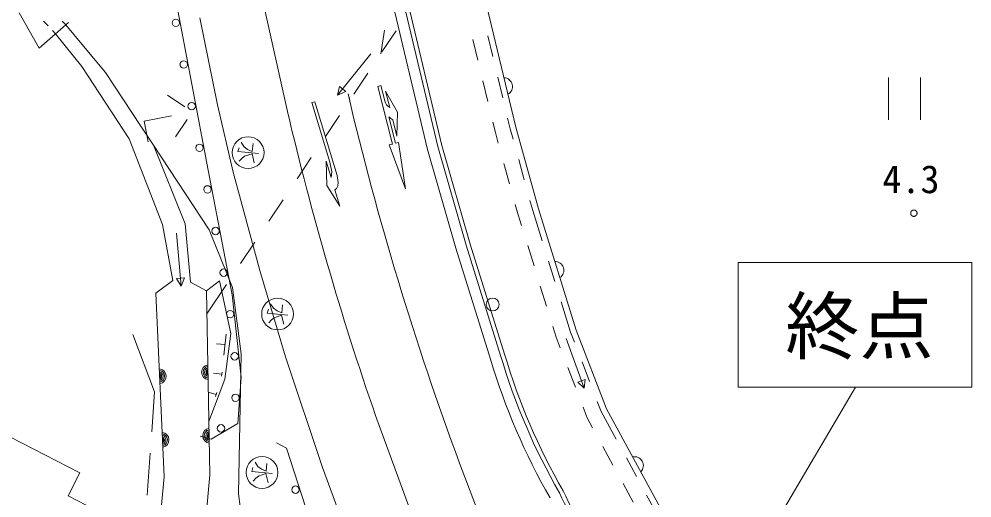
# Model space of a CAD drawing. Units: millimetres, scale not verified. Extents: x 40000 to 680000, y 20000 to 380000.
# Drawn here: x 259568 to 304511, y 314007 to 336600 of the extents above; entities that cross this region are included whole.
import ezdxf
from ezdxf.enums import TextEntityAlignment as Align

# ---------------------------------------------------------------- set-up
doc = ezdxf.new("R2010")
doc.units = ezdxf.units.MM
doc.header["$LTSCALE"] = 1000
for name, color, linetype, lineweight in [('M-BGD', 7, 'Continuous', 13), ('M-BGD-EXST', 7, 'Continuous', 13), ('M-BMK-HTXT', 7, 'Continuous', 13), ('M-STR-STRC', 7, 'Continuous', 13), ('M-STR-STRD', 7, 'Continuous', 13)]:
    doc.layers.add(name, color=color, linetype=linetype, lineweight=lineweight)
doc.styles.add('ＭＳ ゴシック', font='')
doc.styles.get('ＭＳ ゴシック').set_extended_font_data('MS Gothic')

msp = doc.modelspace()

# ---------------------------------------------------------------- linework, layer by layer
at = {"layer": 'M-BGD'}
for p, q in [((283003, 331493), (281128, 339280)), ((266783, 338424), (268486, 329470)), ((259576, 336894), (260521, 335224)), ((260521, 335224), (261898, 336434)), ((260727, 336492), (260935, 336276)), ((261605, 336506), (261781, 336331)), ((261781, 336331), (262601, 335326)), ((261143, 336059), (261293, 335902)), ((262535, 334358), (261293, 335902)), ((276812, 336080), (276626, 334962)), ((277351, 336048), (276685, 335050)), ((281677, 335805), (281911, 334832)), ((262601, 335326), (263647, 334079)), ((280978, 335630), (281212, 334658)), ((276166, 334954), (274595, 333009)), ((264760, 330950), (262535, 334358)), ((263647, 334079), (265319, 331540)), ((276018, 334052), (275352, 333055)), ((281446, 333686), (281681, 332714)), ((282145, 333860), (282379, 332888)), ((300580, 333838), (300580, 331838)), ((302080, 333838), (302080, 331838)), ((274595, 333009), (274684, 333419)), ((274976, 333183), (274595, 333009)), ((274684, 333419), (274976, 333183)), ((266565, 333012), (267384, 332456)), ((266753, 332030), (265476, 331786)), ((265476, 331786), (265664, 330804)), ((267497, 331867), (266940, 331048)), ((274685, 332057), (274018, 331059)), ((281915, 331741), (282035, 331242)), ((282613, 331916), (282732, 331423)), ((265319, 331540), (265908, 330647)), ((282035, 331242), (282172, 330746)), ((282732, 331423), (282866, 330938)), ((284068, 327641), (283003, 331493)), ((266327, 326906), (264760, 330950)), ((265908, 330647), (267410, 326933)), ((265908, 330647), (268536, 326655)), ((273352, 330061), (272685, 329063)), ((283133, 329974), (283399, 329010)), ((268486, 329470), (269625, 323591)), ((282439, 329783), (282705, 328819)), ((272019, 328066), (271352, 327068)), ((282972, 327855), (283109, 327359)), ((283666, 328047), (283800, 327562)), ((285845, 321927), (284068, 327641)), ((283109, 327359), (283262, 326866)), ((283800, 327562), (284245, 326131)), ((301622, 327451), (301621, 327444)), ((301621, 327444), (301621, 327436)), ((301621, 327436), (301622, 327428)), ((301624, 327467), (301622, 327459)), ((301622, 327459), (301622, 327451)), ((301622, 327428), (301623, 327420)), ((301623, 327420), (301624, 327412)), ((301625, 327475), (301624, 327467)), ((301624, 327412), (301626, 327405)), ((301627, 327482), (301625, 327475)), ((301626, 327405), (301628, 327397)), ((301630, 327490), (301627, 327482)), ((301628, 327397), (301630, 327390)), ((301632, 327497), (301630, 327490)), ((301630, 327390), (301633, 327382)), ((301636, 327504), (301632, 327497)), ((301633, 327382), (301636, 327375)), ((301639, 327511), (301636, 327504)), ((301636, 327375), (301640, 327368)), ((301643, 327518), (301639, 327511)), ((301640, 327368), (301644, 327361)), ((301647, 327525), (301643, 327518)), ((301644, 327361), (301648, 327355)), ((301652, 327531), (301647, 327525)), ((301648, 327355), (301653, 327348)), ((301657, 327537), (301652, 327531)), ((301653, 327348), (301658, 327342)), ((301662, 327543), (301657, 327537)), ((301658, 327342), (301663, 327337)), ((301667, 327549), (301662, 327543)), ((301663, 327337), (301669, 327331)), ((301673, 327554), (301667, 327549)), ((301669, 327331), (301675, 327326)), ((301679, 327559), (301673, 327554)), ((301675, 327326), (301681, 327321)), ((301686, 327564), (301679, 327559)), ((301681, 327321), (301687, 327316)), ((301692, 327568), (301686, 327564)), ((301687, 327316), (301694, 327312)), ((301699, 327572), (301692, 327568)), ((301694, 327312), (301700, 327308)), ((301706, 327575), (301699, 327572)), ((301700, 327308), (301707, 327305)), ((301713, 327579), (301706, 327575)), ((301707, 327305), (301715, 327302)), ((301720, 327582), (301713, 327579)), ((301715, 327302), (301722, 327299)), ((301728, 327584), (301720, 327582)), ((301722, 327299), (301729, 327296)), ((301735, 327586), (301728, 327584)), ((301729, 327296), (301737, 327294)), ((301743, 327588), (301735, 327586)), ((301737, 327294), (301745, 327293)), ((301751, 327589), (301743, 327588)), ((301745, 327293), (301753, 327292)), ((301759, 327590), (301751, 327589)), ((301753, 327292), (301760, 327291)), ((301767, 327590), (301759, 327590)), ((301760, 327291), (301768, 327290)), ((301774, 327590), (301767, 327590)), ((301768, 327290), (301776, 327290)), ((301782, 327590), (301774, 327590)), ((301776, 327290), (301784, 327291)), ((301790, 327589), (301782, 327590)), ((301784, 327291), (301792, 327292)), ((301798, 327588), (301790, 327589)), ((301792, 327292), (301799, 327293)), ((301806, 327586), (301798, 327588)), ((301799, 327293), (301807, 327295)), ((301813, 327584), (301806, 327586)), ((301807, 327295), (301815, 327297)), ((301821, 327582), (301813, 327584)), ((301815, 327297), (301822, 327299)), ((301828, 327579), (301821, 327582)), ((301822, 327299), (301829, 327302)), ((301835, 327576), (301828, 327579)), ((301829, 327302), (301837, 327305)), ((301842, 327573), (301835, 327576)), ((301837, 327305), (301844, 327309)), ((301849, 327569), (301842, 327573)), ((301844, 327309), (301850, 327313)), ((301856, 327564), (301849, 327569)), ((301850, 327313), (301857, 327317)), ((301862, 327560), (301856, 327564)), ((301857, 327317), (301863, 327322)), ((301868, 327555), (301862, 327560)), ((301863, 327322), (301869, 327327)), ((301874, 327550), (301868, 327555)), ((301869, 327327), (301875, 327332)), ((301880, 327544), (301874, 327550)), ((301875, 327332), (301881, 327338)), ((301885, 327538), (301880, 327544)), ((301881, 327338), (301886, 327344)), ((301890, 327532), (301885, 327538)), ((301886, 327344), (301891, 327350)), ((301894, 327526), (301890, 327532)), ((301891, 327350), (301895, 327356)), ((301899, 327519), (301894, 327526)), ((301895, 327356), (301900, 327363)), ((301903, 327513), (301899, 327519)), ((301900, 327363), (301904, 327370)), ((301906, 327506), (301903, 327513)), ((301904, 327370), (301907, 327377)), ((301910, 327499), (301906, 327506)), ((301907, 327377), (301910, 327384)), ((301912, 327491), (301910, 327499)), ((301910, 327384), (301913, 327391)), ((301915, 327484), (301912, 327491)), ((301913, 327391), (301915, 327399)), ((301917, 327476), (301915, 327484)), ((301915, 327399), (301917, 327406)), ((301919, 327469), (301917, 327476)), ((301917, 327406), (301919, 327414)), ((301920, 327461), (301919, 327469)), ((301919, 327414), (301920, 327422)), ((301921, 327453), (301920, 327461)), ((301920, 327422), (301921, 327429)), ((301921, 327445), (301921, 327453)), ((301921, 327437), (301921, 327445)), ((301921, 327429), (301921, 327437)), ((266819, 324265), (266327, 326906)), ((267410, 326933), (267648, 324182)), ((266995, 326496), (267209, 324005)), ((268536, 326655), (269635, 323936)), ((270685, 326070), (270019, 325072)), ((283559, 325911), (283856, 324956)), ((284542, 325176), (284839, 324221)), ((266024, 323673), (266819, 324265)), ((266990, 324363), (267364, 324395)), ((267209, 324005), (266990, 324363)), ((267364, 324395), (267209, 324005)), ((267648, 324182), (268407, 323781)), ((269017, 324251), (268407, 323781)), ((269352, 324074), (268427, 322690)), ((269558, 321767), (269017, 324251)), ((266417, 314996), (266024, 323673)), ((268407, 323781), (268567, 315092)), ((269625, 323591), (270045, 319708)), ((269635, 323936), (270039, 320808)), ((284153, 324001), (284450, 323047)), ((285136, 323266), (285581, 321835)), ((284747, 322092), (284900, 321599)), ((285581, 321835), (285762, 321364)), ((287274, 318209), (285845, 321927)), ((265963, 319012), (264927, 321719)), ((269336, 321737), (269229, 320742)), ((269558, 321767), (269267, 319609)), ((284900, 321599), (285094, 321094)), ((285367, 321533), (286229, 319186)), ((269283, 321239), (268885, 321282)), ((270039, 320808), (269913, 314197)), ((285453, 320161), (285812, 319227)), ((286121, 320430), (286479, 319497)), ((269267, 319609), (268521, 317617)), ((269133, 319847), (268735, 319890)), ((269144, 319947), (269122, 319748)), ((270045, 319708), (269885, 317522)), ((285923, 319473), (286275, 319603)), ((286275, 319603), (286229, 319186)), ((286229, 319186), (285923, 319473)), ((265826, 317124), (265963, 319012)), ((268870, 318886), (268488, 319005)), ((268900, 318981), (268840, 318790)), ((262438, 315190), (256179, 318392)), ((286170, 318294), (286364, 317789)), ((286838, 318563), (287019, 318092)), ((290123, 312979), (287274, 318209)), ((286364, 317789), (286621, 317317)), ((287019, 318092), (287734, 316779)), ((269885, 317522), (268628, 316787)), ((268628, 316787), (268115, 316922)), ((271714, 316604), (272186, 316362)), ((287100, 316439), (287578, 315561)), ((265610, 314131), (265754, 316126)), ((272186, 316362), (275388, 306411)), ((288213, 315901), (288691, 315023)), ((261887, 314110), (262438, 315190)), ((268567, 315092), (267977, 308413)), ((265742, 308026), (266417, 314996)), ((288057, 314683), (288535, 313804)), ((269913, 314197), (270401, 310580)), ((265329, 312327), (261887, 314110)), ((289169, 314145), (289884, 312832))]:
    msp.add_line(p, q, dxfattribs=at)
for centre, radius in [((266960, 336422), 175), ((267334, 334457), 175), ((267708, 332492), 175), ((268081, 330528), 175), ((268458, 328563), 175), ((268839, 326599), 175), ((269219, 324636), 175), ((281907, 323134), 305), ((269523, 322678), 175), ((269737, 320689), 175), ((269773, 318734), 175), ((269094, 317291), 175), ((272608, 314397), 175)]:
    msp.add_circle(centre, radius, dxfattribs=at)
for centre, radius, start, end in [((282420, 333415), 417, 299.7983, 87.2779), ((284845, 324749), 417, 303.5351, 91.0147), ((266148, 319746), 354, 281.3924, 83.7976), ((266148, 319746), 283, 283.6164, 81.5735), ((268532, 319941), 354, 99.8553, 262.2605), ((268532, 319941), 283, 102.0794, 260.0365), ((268532, 319941), 212, 105.8257, 256.2901), ((268532, 319941), 142, 113.5374, 248.5784), ((268532, 319941), 100, 123.8551, 238.2607), ((266148, 319746), 212, 287.3627, 77.8272), ((266148, 319746), 142, 295.0745, 70.1155), ((266148, 319746), 100, 305.3921, 59.7978), ((266284, 316749), 354, 281.3924, 83.7976), ((266284, 316749), 283, 283.6164, 81.5735), ((266284, 316749), 212, 287.3627, 77.8272), ((266284, 316749), 142, 295.0745, 70.1155), ((268587, 316942), 354, 99.8553, 262.2605), ((268587, 316942), 283, 102.0794, 260.0365), ((268587, 316942), 212, 105.8257, 256.2901), ((268587, 316942), 142, 113.5374, 248.5784), ((268587, 316942), 100, 123.8551, 238.2607), ((266284, 316749), 100, 305.3921, 59.7978), ((288596, 315538), 417, 314.838, 102.3176)]:
    msp.add_arc(centre, radius, start, end, dxfattribs=at)
at = {"layer": 'M-BGD-EXST'}
for p, q in [((270174, 330582), (270043, 330784)), ((269887, 330347), (269943, 330530)), ((270857, 330250), (269887, 330347)), ((270349, 330452), (270174, 330582)), ((270566, 330355), (270349, 330452)), ((270603, 330728), (270566, 330355)), ((270081, 330026), (269954, 329888)), ((270204, 330127), (270081, 330026)), ((270555, 330243), (270204, 330127)), ((270663, 329818), (270555, 330243)), ((271563, 322966), (271432, 323167)), ((271275, 322731), (271331, 322913)), ((272246, 322634), (271275, 322731)), ((271738, 322835), (271563, 322966)), ((271955, 322738), (271738, 322835)), ((271992, 323111), (271955, 322738)), ((271470, 322410), (271343, 322272)), ((271593, 322511), (271470, 322410)), ((271943, 322626), (271593, 322511)), ((272052, 322201), (271943, 322626)), ((270830, 315493), (270700, 315694)), ((271260, 315638), (271222, 315265)), ((270543, 315258), (270599, 315441)), ((271513, 315161), (270543, 315258)), ((271006, 315362), (270830, 315493)), ((271211, 315153), (270860, 315038)), ((271222, 315265), (271006, 315362)), ((271319, 314728), (271211, 315153)), ((270737, 314937), (270610, 314799)), ((270860, 315038), (270737, 314937))]:
    msp.add_line(p, q, dxfattribs=at)
for centre in [(270372, 330299), (271761, 322682), (271028, 315209)]:
    msp.add_circle(centre, 750, dxfattribs=at)
at = {"layer": 'M-BMK-HTXT'}
for p, q in [((293485, 325115), (304511, 325115)), ((293485, 325115), (293485, 319241)), ((304511, 325115), (304511, 319241)), ((299023, 319241), (275148, 278675)), ((293485, 319241), (304511, 319241))]:
    msp.add_line(p, q, dxfattribs=at)
at = {"layer": 'M-STR-STRC'}
for p, q in [((278836, 330453), (276723, 339319)), ((271077, 337379), (272225, 332244)), ((268927, 332546), (268093, 336664)), ((275163, 332772), (275083, 333068)), ((276633, 333457), (276487, 333420)), ((277175, 330704), (276487, 333420)), ((276815, 332736), (276633, 333457)), ((277413, 332209), (276852, 333202)), ((276852, 333202), (277048, 332426)), ((273371, 332658), (273516, 332702)), ((273371, 332658), (274225, 329850)), ((273516, 332702), (274576, 329217)), ((269661, 329374), (268927, 332546)), ((277392, 331068), (277413, 332209)), ((277320, 330741), (277004, 331989)), ((277392, 331068), (277196, 331844)), ((277029, 330667), (277175, 330704)), ((277029, 330667), (277788, 328588)), ((277466, 330777), (277320, 330741)), ((277788, 328588), (277466, 330777)), ((280173, 325784), (278836, 330453)), ((274286, 329129), (274050, 329903)), ((274084, 328750), (274050, 329903)), ((274324, 329396), (274225, 329850)), ((270917, 324733), (269661, 329374)), ((274286, 329129), (274324, 329396)), ((274625, 328889), (274576, 329217)), ((274698, 327773), (274084, 328750)), ((274462, 328548), (274548, 328609)), ((274698, 327773), (274462, 328548)), ((274548, 328609), (274604, 328727)), ((274604, 328727), (274625, 328889)), ((281806, 320561), (280173, 325784)), ((272134, 320671), (270917, 324733)), ((273886, 315449), (272134, 320671)), ((276384, 317896), (279155, 310348)), ((282537, 309925), (280346, 315648)), ((276721, 307684), (273886, 315449))]:
    msp.add_line(p, q, dxfattribs=at)
for centre, radius, start, end in [((417772, 366670), 146592, 193.25131, 200.36824), ((277300, 332859), 500, 194.2133, 239.7863), ((412763, 365203), 144351, 193.19843, 199.13073), ((277699, 332709), 1001, 194.21332, 194.21334), ((277699, 332709), 1001, 226.0017, 239.7863), ((311269, 329306), 30734, 196.5313, 209.8528)]:
    msp.add_arc(centre, radius, start, end, dxfattribs=at)
at = {"layer": 'M-STR-STRD'}
for p, q in [((279320, 330580), (277209, 339436)), ((279514, 330631), (277404, 339482)), ((280652, 325928), (279320, 330580)), ((280844, 325985), (279514, 330631)), ((282280, 320721), (280652, 325928)), ((282470, 320785), (280844, 325985))]:
    msp.add_line(p, q, dxfattribs=at)
for centre, radius, start, end in [((311398, 329362), 30372, 196.5288, 209.8504), ((311449, 329384), 30228, 196.5278, 209.8494), ((314818, 328742), 33107, 205.9705, 221.1997), ((314884, 328784), 32985, 205.9725, 221.2017)]:
    msp.add_arc(centre, radius, start, end, dxfattribs=at)

# ---------------------------------------------------------------- texts
at = {"layer": 'M-BGD', "style": 'ＭＳ ゴシック'}
msp.add_text('4.3', height=1320, dxfattribs=at).set_placement((300288, 327991), align=Align.BOTTOM_LEFT)
at = {"layer": 'M-BMK-HTXT', "style": 'ＭＳ ゴシック'}
msp.add_text('終点', height=2566, dxfattribs=at).set_placement((299207, 322117), align=Align.MIDDLE_CENTER)

doc.saveas('drawing.dxf')
